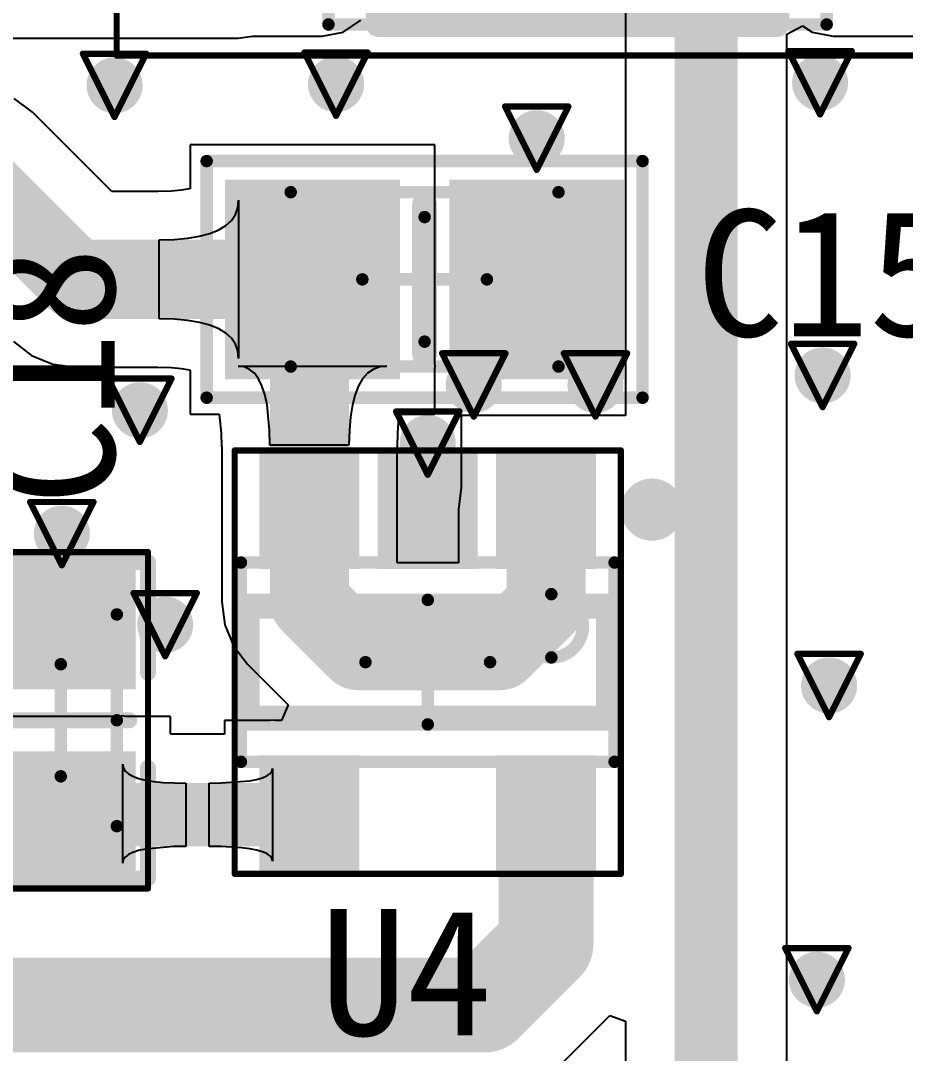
# Model space of a CAD drawing. Header units: millimetres. Extents: x 80 to 220, y 44 to 120.
# Drawn here: x 134.43 to 141.53, y 93.85 to 102.14 of the extents above; entities that cross this region are included whole.
import ezdxf

# ---------------------------------------------------------------- set-up
doc = ezdxf.new("R2010")
doc.units = ezdxf.units.MM
for name, color, linetype in [('BottomLayer', 5, 'Continuous'), ('DrillDrawing', 1, 'Continuous'), ('Mechanical13', 56, 'Continuous'), ('Mechanical15', 56, 'Continuous'), ('MultiLayer', 9, 'Continuous'), ('TopLayer', 1, 'Continuous'), ('TopOverlay', 2, 'Continuous'), ('TopPaste', 8, 'Continuous'), ('TopSolder', 216, 'Continuous'), ('ViaHoleLayer', 16, 'Continuous')]:
    doc.layers.add(name, color=color, linetype=linetype)

# ---------------------------------------------------------------- blocks, each defined once
blk = doc.blocks.new('SOT_23_5PIN_9')
at = {"layer": 'Mechanical13', "const_width": 0.1}
for points in [[(0.8001, 1.4999), (-0.7999, 1.4999)], [(-0.7999, -1.5001), (-0.7999, 1.4999)], [(0.8001, -1.5001), (0.8001, 1.4999)], [(0.8001, -1.5001), (-0.7999, -1.5001)]]:
    blk.add_lwpolyline(points, dxfattribs=at)
at = {"layer": 'Mechanical13'}
for points, const_width in [([(-0.8249, 1.4999, 1), (-0.7749, 1.4999, 1)], 0.05), ([(-0.8249, 1.4999, 1), (-0.7749, 1.4999, 1)], 0.05), ([(0.7751, 1.4999, 1), (0.8251, 1.4999, 1)], 0.05), ([(0.7751, 1.4999, 1), (0.8251, 1.4999, 1)], 0.05), ([(-0.0379, 0.9919, 1), (-0.5459, 0.9919, 1)], 0.1), ([(-0.5709, 0.9919, 1), (-0.5209, 0.9919, 1)], 0.05), ([(-0.0629, 0.9919, 1), (-0.0129, 0.9919, 1)], 0.05), ([(-0.8249, -1.5001, 1), (-0.7749, -1.5001, 1)], 0.05), ([(-0.8249, -1.5001, 1), (-0.7749, -1.5001, 1)], 0.05), ([(0.7751, -1.5001, 1), (0.8251, -1.5001, 1)], 0.05), ([(0.7751, -1.5001, 1), (0.8251, -1.5001, 1)], 0.05)]:
    blk.add_lwpolyline(points, format="xyb", close=True, dxfattribs=dict(at, const_width=const_width))
at = {"layer": 'Mechanical15'}
for points, const_width in [([(-1.7, -1.55), (-1.7, 1.55)], 0.05), ([(1.7, 1.55), (-1.7, 1.55)], 0.05), ([(1.7, -1.55), (1.7, 1.55)], 0.05), ([(0, -0.5), (0, 0.5)], 0.1), ([(0.5, 0), (-0.5, 0)], 0.1), ([(1.7, -1.55), (-1.7, -1.55)], 0.05)]:
    blk.add_lwpolyline(points, dxfattribs=dict(at, const_width=const_width))
for points, const_width in [([(-1.7125, 1.55, 1), (-1.6875, 1.55, 1)], 0.025), ([(-1.7125, 1.55, 1), (-1.6875, 1.55, 1)], 0.025), ([(1.6875, 1.55, 1), (1.7125, 1.55, 1)], 0.025), ([(1.6875, 1.55, 1), (1.7125, 1.55, 1)], 0.025), ([(-0.025, 0.5, 1), (0.025, 0.5, 1)], 0.05), ([(-0.525, 0, 1), (-0.475, 0, 1)], 0.05), ([(0.475, 0, 1), (0.525, 0, 1)], 0.05), ([(-0.025, -0.5, 1), (0.025, -0.5, 1)], 0.05), ([(-1.7125, -1.55, 1), (-1.6875, -1.55, 1)], 0.025), ([(-1.7125, -1.55, 1), (-1.6875, -1.55, 1)], 0.025), ([(1.6875, -1.55, 1), (1.7125, -1.55, 1)], 0.025), ([(1.6875, -1.55, 1), (1.7125, -1.55, 1)], 0.025)]:
    blk.add_lwpolyline(points, format="xyb", close=True, dxfattribs=dict(at, const_width=const_width))
at = {"layer": 'TopLayer'}
for points in [[(-0.85, 0.65), (-0.85, 1.25), (-1.6, 0.65), (-1.6, 1.25)], [(1.6, 0.65), (1.6, 1.25), (0.85, 0.65), (0.85, 1.25)], [(-0.85, -0.3), (-0.85, 0.3), (-1.6, -0.3), (-1.6, 0.3)], [(-0.85, -1.25), (-0.85, -0.65), (-1.6, -1.25), (-1.6, -0.65)], [(1.6, -1.25), (1.6, -0.65), (0.85, -1.25), (0.85, -0.65)]]:
    blk.add_solid(points, dxfattribs=at)
at = {"layer": 'TopOverlay'}
for points, const_width in [([(-1.1, 1.8, 1), (-1.35, 1.8, 1)], 0.25), ([(-1.4125, 1.8, 1), (-1.2875, 1.8, 1)], 0.125), ([(-1.1625, 1.8, 1), (-1.0375, 1.8, 1)], 0.125), ([(-0.5, 1.45, 1), (-0.4, 1.45, 1)], 0.1), ([(-0.5, 1.45, 1), (-0.4, 1.45, 1)], 0.1), ([(0.4, 1.45, 1), (0.5, 1.45, 1)], 0.1), ([(0.4, 1.45, 1), (0.5, 1.45, 1)], 0.1), ([(-0.5, -1.45, 1), (-0.4, -1.45, 1)], 0.1), ([(-0.5, -1.45, 1), (-0.4, -1.45, 1)], 0.1), ([(0.4, -1.45, 1), (0.5, -1.45, 1)], 0.1), ([(0.4, -1.45, 1), (0.5, -1.45, 1)], 0.1)]:
    blk.add_lwpolyline(points, format="xyb", close=True, dxfattribs=dict(at, const_width=const_width))
at = {"layer": 'TopOverlay', "const_width": 0.2}
for points in [[(0.45, 1.45), (-0.45, 1.45)], [(-0.45, -1.45), (-0.45, 1.45)], [(0.45, -1.45), (0.45, 1.45)], [(0.45, -1.45), (-0.45, -1.45)]]:
    blk.add_lwpolyline(points, dxfattribs=at)
at = {"layer": 'TopPaste'}
for points in [[(-0.85, 0.65), (-0.85, 1.25), (-1.6, 0.65), (-1.6, 1.25)], [(1.6, 0.65), (1.6, 1.25), (0.85, 0.65), (0.85, 1.25)], [(-0.85, -0.3), (-0.85, 0.3), (-1.6, -0.3), (-1.6, 0.3)], [(-0.85, -1.25), (-0.85, -0.65), (-1.6, -1.25), (-1.6, -0.65)], [(1.6, -1.25), (1.6, -0.65), (0.85, -1.25), (0.85, -0.65)]]:
    blk.add_solid(points, dxfattribs=at)
at = {"layer": 'TopSolder'}
for points in [[(-0.7484, 0.5484), (-0.7484, 1.3516), (-1.7016, 0.5484), (-1.7016, 1.3516)], [(1.7016, 0.5484), (1.7016, 1.3516), (0.7484, 0.5484), (0.7484, 1.3516)], [(-0.7484, -0.4016), (-0.7484, 0.4016), (-1.7016, -0.4016), (-1.7016, 0.4016)], [(-0.7484, -1.3516), (-0.7484, -0.5484), (-1.7016, -1.3516), (-1.7016, -0.5484)], [(1.7016, -1.3516), (1.7016, -0.5484), (0.7484, -1.3516), (0.7484, -0.5484)]]:
    blk.add_solid(points, dxfattribs=at)
blk = doc.blocks.new('C0603_18')
at = {"layer": 'Mechanical13', "const_width": 0.1}
for points in [[(0.85, 0.45), (-0.85, 0.45)], [(-0.85, -0.45), (-0.85, 0.45)], [(0.85, -0.45), (0.85, 0.45)], [(0.85, -0.45), (-0.85, -0.45)]]:
    blk.add_lwpolyline(points, dxfattribs=at)
at = {"layer": 'Mechanical13', "const_width": 0.05}
for points in [[(-0.875, 0.45, 1), (-0.825, 0.45, 1)], [(-0.875, 0.45, 1), (-0.825, 0.45, 1)], [(0.825, 0.45, 1), (0.875, 0.45, 1)], [(0.825, 0.45, 1), (0.875, 0.45, 1)], [(-0.875, -0.45, 1), (-0.825, -0.45, 1)], [(-0.875, -0.45, 1), (-0.825, -0.45, 1)], [(0.825, -0.45, 1), (0.875, -0.45, 1)], [(0.825, -0.45, 1), (0.875, -0.45, 1)]]:
    blk.add_lwpolyline(points, format="xyb", close=True, dxfattribs=at)
at = {"layer": 'Mechanical15'}
for points, const_width in [([(-1.35, -0.7), (-1.35, 0.7)], 0.05), ([(1.35, 0.7), (-1.35, 0.7)], 0.05), ([(1.35, -0.7), (1.35, 0.7)], 0.05), ([(0, -0.45), (0, 0.45)], 0.1), ([(0.45, 0), (-0.45, 0)], 0.1), ([(1.35, -0.7), (-1.35, -0.7)], 0.05)]:
    blk.add_lwpolyline(points, dxfattribs=dict(at, const_width=const_width))
for points, const_width in [([(-1.3625, 0.7, 1), (-1.3375, 0.7, 1)], 0.025), ([(-1.3625, 0.7, 1), (-1.3375, 0.7, 1)], 0.025), ([(1.3375, 0.7, 1), (1.3625, 0.7, 1)], 0.025), ([(1.3375, 0.7, 1), (1.3625, 0.7, 1)], 0.025), ([(-0.025, 0.45, 1), (0.025, 0.45, 1)], 0.05), ([(-0.475, 0, 1), (-0.425, 0, 1)], 0.05), ([(0.425, 0, 1), (0.475, 0, 1)], 0.05), ([(-0.025, -0.45, 1), (0.025, -0.45, 1)], 0.05), ([(-1.3625, -0.7, 1), (-1.3375, -0.7, 1)], 0.025), ([(-1.3625, -0.7, 1), (-1.3375, -0.7, 1)], 0.025), ([(1.3375, -0.7, 1), (1.3625, -0.7, 1)], 0.025), ([(1.3375, -0.7, 1), (1.3625, -0.7, 1)], 0.025)]:
    blk.add_lwpolyline(points, format="xyb", close=True, dxfattribs=dict(at, const_width=const_width))
at = {"layer": 'TopLayer'}
for points in [[(-0.35, -0.5), (-0.35, 0.5), (-1.15, -0.5), (-1.15, 0.5)], [(1.15, -0.5), (1.15, 0.5), (0.35, -0.5), (0.35, 0.5)]]:
    blk.add_solid(points, dxfattribs=at)
at = {"layer": 'TopOverlay', "const_width": 0.127}
for points in [[(-0.381, 0.7), (-1.27, 0.7)], [(-1.27, -0.7), (-1.27, 0.7)], [(1.27, 0.7), (0.381, 0.7)], [(1.27, -0.7), (1.27, 0.7)], [(0, -0.55), (0, 0.55)], [(-0.381, -0.7), (-1.27, -0.7)], [(1.27, -0.7), (0.381, -0.7)]]:
    blk.add_lwpolyline(points, dxfattribs=at)
at = {"layer": 'TopOverlay', "const_width": 0.0635}
for points in [[(-1.3017, 0.7, 1), (-1.2383, 0.7, 1)], [(-1.3017, 0.7, 1), (-1.2383, 0.7, 1)], [(-0.4128, 0.7, 1), (-0.3493, 0.7, 1)], [(0.3493, 0.7, 1), (0.4128, 0.7, 1)], [(1.2383, 0.7, 1), (1.3017, 0.7, 1)], [(1.2383, 0.7, 1), (1.3017, 0.7, 1)], [(-0.0318, 0.55, 1), (0.0318, 0.55, 1)], [(-0.0318, -0.55, 1), (0.0318, -0.55, 1)], [(-1.3017, -0.7, 1), (-1.2383, -0.7, 1)], [(-1.3017, -0.7, 1), (-1.2383, -0.7, 1)], [(-0.4128, -0.7, 1), (-0.3493, -0.7, 1)], [(0.3493, -0.7, 1), (0.4128, -0.7, 1)], [(1.2383, -0.7, 1), (1.3017, -0.7, 1)], [(1.2383, -0.7, 1), (1.3017, -0.7, 1)]]:
    blk.add_lwpolyline(points, format="xyb", close=True, dxfattribs=at)
at = {"layer": 'TopPaste'}
for points in [[(-0.35, -0.5), (-0.35, 0.5), (-1.15, -0.5), (-1.15, 0.5)], [(1.15, -0.5), (1.15, 0.5), (0.35, -0.5), (0.35, 0.5)]]:
    blk.add_solid(points, dxfattribs=at)
at = {"layer": 'TopSolder'}
for points in [[(-0.2484, -0.6016), (-0.2484, 0.6016), (-1.2516, -0.6016), (-1.2516, 0.6016)], [(1.2516, -0.6016), (1.2516, 0.6016), (0.2484, -0.6016), (0.2484, 0.6016)]]:
    blk.add_solid(points, dxfattribs=at)
blk = doc.blocks.new('C0805_19')
at = {"layer": 'Mechanical13', "const_width": 0.1}
for points in [[(-1.075, -0.7), (-1.075, 0.7)], [(-1.075, 0.7), (1.075, 0.7)], [(1.075, -0.7), (1.075, 0.7)], [(-1.075, -0.7), (1.075, -0.7)]]:
    blk.add_lwpolyline(points, dxfattribs=at)
at = {"layer": 'Mechanical13', "const_width": 0.05}
for points in [[(-1.1, 0.7, 1), (-1.05, 0.7, 1)], [(-1.1, 0.7, 1), (-1.05, 0.7, 1)], [(1.05, 0.7, 1), (1.1, 0.7, 1)], [(1.05, 0.7, 1), (1.1, 0.7, 1)], [(-1.1, -0.7, 1), (-1.05, -0.7, 1)], [(-1.1, -0.7, 1), (-1.05, -0.7, 1)], [(1.05, -0.7, 1), (1.1, -0.7, 1)], [(1.05, -0.7, 1), (1.1, -0.7, 1)]]:
    blk.add_lwpolyline(points, format="xyb", close=True, dxfattribs=at)
at = {"layer": 'Mechanical15', "const_width": 0.1}
for points in [[(-1.75, -0.95), (-1.75, 0.95)], [(-1.75, 0.95), (1.75, 0.95)], [(1.75, -0.95), (1.75, 0.95)], [(0, -0.5), (0, 0.5)], [(-0.5, 0), (0.5, 0)], [(-1.75, -0.95), (1.75, -0.95)]]:
    blk.add_lwpolyline(points, dxfattribs=at)
at = {"layer": 'Mechanical15', "const_width": 0.05}
for points in [[(-1.775, 0.95, 1), (-1.725, 0.95, 1)], [(-1.775, 0.95, 1), (-1.725, 0.95, 1)], [(1.725, 0.95, 1), (1.775, 0.95, 1)], [(1.725, 0.95, 1), (1.775, 0.95, 1)], [(-0.025, 0.5, 1), (0.025, 0.5, 1)], [(-0.525, 0, 1), (-0.475, 0, 1)], [(0.475, 0, 1), (0.525, 0, 1)], [(-0.025, -0.5, 1), (0.025, -0.5, 1)], [(-1.775, -0.95, 1), (-1.725, -0.95, 1)], [(-1.775, -0.95, 1), (-1.725, -0.95, 1)], [(1.725, -0.95, 1), (1.775, -0.95, 1)], [(1.725, -0.95, 1), (1.775, -0.95, 1)]]:
    blk.add_lwpolyline(points, format="xyb", close=True, dxfattribs=at)
at = {"layer": 'TopLayer'}
for points in [[(-0.3, -0.7), (-0.3, 0.7), (-1.5, -0.7), (-1.5, 0.7)], [(1.5, -0.7), (1.5, 0.7), (0.3, -0.7), (0.3, 0.7)]]:
    blk.add_solid(points, dxfattribs=at)
at = {"layer": 'TopOverlay', "const_width": 0.2}
blk.add_lwpolyline([(0, -0.6), (0, 0.6)], dxfattribs=at)
at = {"layer": 'TopOverlay', "const_width": 0.1}
for points in [[(-0.05, 0.6, 1), (0.05, 0.6, 1)], [(-0.05, -0.6, 1), (0.05, -0.6, 1)]]:
    blk.add_lwpolyline(points, format="xyb", close=True, dxfattribs=at)
at = {"layer": 'TopPaste'}
for points in [[(-0.3, -0.7), (-0.3, 0.7), (-1.5, -0.7), (-1.5, 0.7)], [(1.5, -0.7), (1.5, 0.7), (0.3, -0.7), (0.3, 0.7)]]:
    blk.add_solid(points, dxfattribs=at)
at = {"layer": 'TopSolder'}
for points in [[(-0.1984, -0.8016), (-0.1984, 0.8016), (-1.6016, -0.8016), (-1.6016, 0.8016)], [(1.6016, -0.8016), (1.6016, 0.8016), (0.1984, -0.8016), (0.1984, 0.8016)]]:
    blk.add_solid(points, dxfattribs=at)
blk = doc.blocks.new('SOP_8PIN_20')
at = {"layer": 'Mechanical13', "const_width": 0.1}
for points in [[(-2, 2.5), (2, 2.5)], [(-2, -2.5), (-2, 2.5)], [(2, -2.5), (2, 2.5)], [(-2, -2.5), (2, -2.5)]]:
    blk.add_lwpolyline(points, dxfattribs=at)
at = {"layer": 'Mechanical13'}
for points, const_width in [([(-2.025, 2.5, 1), (-1.975, 2.5, 1)], 0.05), ([(-2.025, 2.5, 1), (-1.975, 2.5, 1)], 0.05), ([(1.975, 2.5, 1), (2.025, 2.5, 1)], 0.05), ([(1.975, 2.5, 1), (2.025, 2.5, 1)], 0.05), ([(-0.6, 1.6, 1), (-1.6, 1.6, 1)], 0.1), ([(-1.625, 1.6, 1), (-1.575, 1.6, 1)], 0.05), ([(-0.625, 1.6, 1), (-0.575, 1.6, 1)], 0.05), ([(-2.025, -2.5, 1), (-1.975, -2.5, 1)], 0.05), ([(-2.025, -2.5, 1), (-1.975, -2.5, 1)], 0.05), ([(1.975, -2.5, 1), (2.025, -2.5, 1)], 0.05), ([(1.975, -2.5, 1), (2.025, -2.5, 1)], 0.05)]:
    blk.add_lwpolyline(points, format="xyb", close=True, dxfattribs=dict(at, const_width=const_width))
at = {"layer": 'Mechanical15'}
for points, const_width in [([(-3.7, 2.75), (3.7, 2.75)], 0.05), ([(-3.7, -2.75), (-3.7, 2.75)], 0.05), ([(3.7, -2.75), (3.7, 2.75)], 0.05), ([(0, -0.5), (0, 0.5)], 0.1), ([(-0.5, 0), (0.5, 0)], 0.1), ([(-3.7, -2.75), (3.7, -2.75)], 0.05)]:
    blk.add_lwpolyline(points, dxfattribs=dict(at, const_width=const_width))
for points, const_width in [([(-3.7125, 2.75, 1), (-3.6875, 2.75, 1)], 0.025), ([(-3.7125, 2.75, 1), (-3.6875, 2.75, 1)], 0.025), ([(3.6875, 2.75, 1), (3.7125, 2.75, 1)], 0.025), ([(3.6875, 2.75, 1), (3.7125, 2.75, 1)], 0.025), ([(-0.025, 0.5, 1), (0.025, 0.5, 1)], 0.05), ([(-0.525, 0, 1), (-0.475, 0, 1)], 0.05), ([(0.475, 0, 1), (0.525, 0, 1)], 0.05), ([(-0.025, -0.5, 1), (0.025, -0.5, 1)], 0.05), ([(-3.7125, -2.75, 1), (-3.6875, -2.75, 1)], 0.025), ([(-3.7125, -2.75, 1), (-3.6875, -2.75, 1)], 0.025), ([(3.6875, -2.75, 1), (3.7125, -2.75, 1)], 0.025), ([(3.6875, -2.75, 1), (3.7125, -2.75, 1)], 0.025)]:
    blk.add_lwpolyline(points, format="xyb", close=True, dxfattribs=dict(at, const_width=const_width))
at = {"layer": 'TopLayer', "const_width": 0.051}
for points in [[(-3.4245, 2.154, 1), (-3.3735, 2.154, 1)], [(-2.0765, 2.154, 1), (-2.0255, 2.154, 1)], [(2.0255, 2.154, 1), (2.0765, 2.154, 1)], [(3.3735, 2.154, 1), (3.4245, 2.154, 1)], [(-3.4245, 1.656, 1), (-3.3735, 1.656, 1)], [(-2.0765, 1.656, 1), (-2.0255, 1.656, 1)], [(2.0255, 1.656, 1), (2.0765, 1.656, 1)], [(3.3735, 1.656, 1), (3.4245, 1.656, 1)], [(-3.4245, 0.884, 1), (-3.3735, 0.884, 1)], [(-2.0765, 0.884, 1), (-2.0255, 0.884, 1)], [(2.0255, 0.884, 1), (2.0765, 0.884, 1)], [(3.3735, 0.884, 1), (3.4245, 0.884, 1)], [(-3.4245, 0.386, 1), (-3.3735, 0.386, 1)], [(-2.0765, 0.386, 1), (-2.0255, 0.386, 1)], [(2.0255, 0.386, 1), (2.0765, 0.386, 1)], [(3.3735, 0.386, 1), (3.4245, 0.386, 1)], [(-3.4245, -0.386, 1), (-3.3735, -0.386, 1)], [(-2.0765, -0.386, 1), (-2.0255, -0.386, 1)], [(2.0255, -0.386, 1), (2.0765, -0.386, 1)], [(3.3735, -0.386, 1), (3.4245, -0.386, 1)], [(-3.4245, -0.884, 1), (-3.3735, -0.884, 1)], [(-2.0765, -0.884, 1), (-2.0255, -0.884, 1)], [(2.0255, -0.884, 1), (2.0765, -0.884, 1)], [(3.3735, -0.884, 1), (3.4245, -0.884, 1)], [(-3.4245, -1.656, 1), (-3.3735, -1.656, 1)], [(-2.0765, -1.656, 1), (-2.0255, -1.656, 1)], [(2.0255, -1.656, 1), (2.0765, -1.656, 1)], [(3.3735, -1.656, 1), (3.4245, -1.656, 1)], [(-3.4245, -2.154, 1), (-3.3735, -2.154, 1)], [(-2.0765, -2.154, 1), (-2.0255, -2.154, 1)], [(2.0255, -2.154, 1), (2.0765, -2.154, 1)], [(3.3735, -2.154, 1), (3.4245, -2.154, 1)]]:
    blk.add_lwpolyline(points, format="xyb", close=True, dxfattribs=at)
at = {"layer": 'TopLayer'}
for points in [[(-2.051, 1.605), (-2.051, 2.205), (-3.399, 1.605), (-3.399, 2.205)], [(3.399, 1.605), (3.399, 2.205), (2.051, 1.605), (2.051, 2.205)], [(-2, 1.656), (-2, 2.154), (-3.45, 1.656), (-3.45, 2.154)], [(3.45, 1.656), (3.45, 2.154), (2, 1.656), (2, 2.154)], [(-2.051, 0.335), (-2.051, 0.935), (-3.399, 0.335), (-3.399, 0.935)], [(3.399, 0.335), (3.399, 0.935), (2.051, 0.335), (2.051, 0.935)], [(-2, 0.386), (-2, 0.884), (-3.45, 0.386), (-3.45, 0.884)], [(3.45, 0.386), (3.45, 0.884), (2, 0.386), (2, 0.884)], [(-2, -0.884), (-2, -0.386), (-3.45, -0.884), (-3.45, -0.386)], [(-2.051, -0.935), (-2.051, -0.335), (-3.399, -0.935), (-3.399, -0.335)], [(3.45, -0.884), (3.45, -0.386), (2, -0.884), (2, -0.386)], [(3.399, -0.935), (3.399, -0.335), (2.051, -0.935), (2.051, -0.335)], [(-2, -2.154), (-2, -1.656), (-3.45, -2.154), (-3.45, -1.656)], [(-2.051, -2.205), (-2.051, -1.605), (-3.399, -2.205), (-3.399, -1.605)], [(3.45, -2.154), (3.45, -1.656), (2, -2.154), (2, -1.656)], [(3.399, -2.205), (3.399, -1.605), (2.051, -2.205), (2.051, -1.605)]]:
    blk.add_solid(points, dxfattribs=at)
at = {"layer": 'TopOverlay'}
for points, const_width in [([(-2.6, 2.755, 1), (-2.85, 2.755, 1)], 0.25), ([(-2.9125, 2.755, 1), (-2.7875, 2.755, 1)], 0.125), ([(-2.6625, 2.755, 1), (-2.5375, 2.755, 1)], 0.125), ([(-1.65, 2.5, 1), (-1.55, 2.5, 1)], 0.1), ([(-1.65, 2.5, 1), (-1.55, 2.5, 1)], 0.1), ([(1.55, 2.5, 1), (1.65, 2.5, 1)], 0.1), ([(1.55, 2.5, 1), (1.65, 2.5, 1)], 0.1), ([(-0.3, 1.5, 1), (-0.9, 1.5, 1)], 0.6), ([(-1.05, 1.5, 1), (-0.75, 1.5, 1)], 0.3), ([(-0.45, 1.5, 1), (-0.15, 1.5, 1)], 0.3), ([(-1.65, -2.5, 1), (-1.55, -2.5, 1)], 0.1), ([(-1.65, -2.5, 1), (-1.55, -2.5, 1)], 0.1), ([(1.55, -2.5, 1), (1.65, -2.5, 1)], 0.1), ([(1.55, -2.5, 1), (1.65, -2.5, 1)], 0.1)]:
    blk.add_lwpolyline(points, format="xyb", close=True, dxfattribs=dict(at, const_width=const_width))
at = {"layer": 'TopOverlay', "const_width": 0.2}
for points in [[(-1.6, 2.5), (1.6, 2.5)], [(-1.6, -2.5), (-1.6, 2.5)], [(1.6, -2.5), (1.6, 2.5)], [(-1.6, -2.5), (1.6, -2.5)]]:
    blk.add_lwpolyline(points, dxfattribs=at)
at = {"layer": 'TopPaste', "const_width": 0.051}
for points in [[(-3.4245, 2.154, 1), (-3.3735, 2.154, 1)], [(-2.0765, 2.154, 1), (-2.0255, 2.154, 1)], [(2.0255, 2.154, 1), (2.0765, 2.154, 1)], [(3.3735, 2.154, 1), (3.4245, 2.154, 1)], [(-3.4245, 1.656, 1), (-3.3735, 1.656, 1)], [(-2.0765, 1.656, 1), (-2.0255, 1.656, 1)], [(2.0255, 1.656, 1), (2.0765, 1.656, 1)], [(3.3735, 1.656, 1), (3.4245, 1.656, 1)], [(-3.4245, 0.884, 1), (-3.3735, 0.884, 1)], [(-2.0765, 0.884, 1), (-2.0255, 0.884, 1)], [(2.0255, 0.884, 1), (2.0765, 0.884, 1)], [(3.3735, 0.884, 1), (3.4245, 0.884, 1)], [(-3.4245, 0.386, 1), (-3.3735, 0.386, 1)], [(-2.0765, 0.386, 1), (-2.0255, 0.386, 1)], [(2.0255, 0.386, 1), (2.0765, 0.386, 1)], [(3.3735, 0.386, 1), (3.4245, 0.386, 1)], [(-3.4245, -0.386, 1), (-3.3735, -0.386, 1)], [(-2.0765, -0.386, 1), (-2.0255, -0.386, 1)], [(2.0255, -0.386, 1), (2.0765, -0.386, 1)], [(3.3735, -0.386, 1), (3.4245, -0.386, 1)], [(-3.4245, -0.884, 1), (-3.3735, -0.884, 1)], [(-2.0765, -0.884, 1), (-2.0255, -0.884, 1)], [(2.0255, -0.884, 1), (2.0765, -0.884, 1)], [(3.3735, -0.884, 1), (3.4245, -0.884, 1)], [(-3.4245, -1.656, 1), (-3.3735, -1.656, 1)], [(-2.0765, -1.656, 1), (-2.0255, -1.656, 1)], [(2.0255, -1.656, 1), (2.0765, -1.656, 1)], [(3.3735, -1.656, 1), (3.4245, -1.656, 1)], [(-3.4245, -2.154, 1), (-3.3735, -2.154, 1)], [(-2.0765, -2.154, 1), (-2.0255, -2.154, 1)], [(2.0255, -2.154, 1), (2.0765, -2.154, 1)], [(3.3735, -2.154, 1), (3.4245, -2.154, 1)]]:
    blk.add_lwpolyline(points, format="xyb", close=True, dxfattribs=at)
at = {"layer": 'TopPaste'}
for points in [[(-2.051, 1.605), (-2.051, 2.205), (-3.399, 1.605), (-3.399, 2.205)], [(3.399, 1.605), (3.399, 2.205), (2.051, 1.605), (2.051, 2.205)], [(-2, 1.656), (-2, 2.154), (-3.45, 1.656), (-3.45, 2.154)], [(3.45, 1.656), (3.45, 2.154), (2, 1.656), (2, 2.154)], [(-2.051, 0.335), (-2.051, 0.935), (-3.399, 0.335), (-3.399, 0.935)], [(3.399, 0.335), (3.399, 0.935), (2.051, 0.335), (2.051, 0.935)], [(-2, 0.386), (-2, 0.884), (-3.45, 0.386), (-3.45, 0.884)], [(3.45, 0.386), (3.45, 0.884), (2, 0.386), (2, 0.884)], [(-2, -0.884), (-2, -0.386), (-3.45, -0.884), (-3.45, -0.386)], [(-2.051, -0.935), (-2.051, -0.335), (-3.399, -0.935), (-3.399, -0.335)], [(3.45, -0.884), (3.45, -0.386), (2, -0.884), (2, -0.386)], [(3.399, -0.935), (3.399, -0.335), (2.051, -0.935), (2.051, -0.335)], [(-2, -2.154), (-2, -1.656), (-3.45, -2.154), (-3.45, -1.656)], [(-2.051, -2.205), (-2.051, -1.605), (-3.399, -2.205), (-3.399, -1.605)], [(3.45, -2.154), (3.45, -1.656), (2, -2.154), (2, -1.656)], [(3.399, -2.205), (3.399, -1.605), (2.051, -2.205), (2.051, -1.605)]]:
    blk.add_solid(points, dxfattribs=at)
at = {"layer": 'TopSolder', "const_width": 0.1526}
for points in [[(-3.4753, 2.154, 1), (-3.3227, 2.154, 1)], [(-2.1273, 2.154, 1), (-1.9747, 2.154, 1)], [(1.9747, 2.154, 1), (2.1273, 2.154, 1)], [(3.3227, 2.154, 1), (3.4753, 2.154, 1)], [(-3.4753, 1.656, 1), (-3.3227, 1.656, 1)], [(-2.1273, 1.656, 1), (-1.9747, 1.656, 1)], [(1.9747, 1.656, 1), (2.1273, 1.656, 1)], [(3.3227, 1.656, 1), (3.4753, 1.656, 1)], [(-3.4753, 0.884, 1), (-3.3227, 0.884, 1)], [(-2.1273, 0.884, 1), (-1.9747, 0.884, 1)], [(1.9747, 0.884, 1), (2.1273, 0.884, 1)], [(3.3227, 0.884, 1), (3.4753, 0.884, 1)], [(-3.4753, 0.386, 1), (-3.3227, 0.386, 1)], [(-2.1273, 0.386, 1), (-1.9747, 0.386, 1)], [(1.9747, 0.386, 1), (2.1273, 0.386, 1)], [(3.3227, 0.386, 1), (3.4753, 0.386, 1)], [(-3.4753, -0.386, 1), (-3.3227, -0.386, 1)], [(-2.1273, -0.386, 1), (-1.9747, -0.386, 1)], [(1.9747, -0.386, 1), (2.1273, -0.386, 1)], [(3.3227, -0.386, 1), (3.4753, -0.386, 1)], [(-3.4753, -0.884, 1), (-3.3227, -0.884, 1)], [(-2.1273, -0.884, 1), (-1.9747, -0.884, 1)], [(1.9747, -0.884, 1), (2.1273, -0.884, 1)], [(3.3227, -0.884, 1), (3.4753, -0.884, 1)], [(-3.4753, -1.656, 1), (-3.3227, -1.656, 1)], [(-2.1273, -1.656, 1), (-1.9747, -1.656, 1)], [(1.9747, -1.656, 1), (2.1273, -1.656, 1)], [(3.3227, -1.656, 1), (3.4753, -1.656, 1)], [(-3.4753, -2.154, 1), (-3.3227, -2.154, 1)], [(-2.1273, -2.154, 1), (-1.9747, -2.154, 1)], [(1.9747, -2.154, 1), (2.1273, -2.154, 1)], [(3.3227, -2.154, 1), (3.4753, -2.154, 1)]]:
    blk.add_lwpolyline(points, format="xyb", close=True, dxfattribs=at)
at = {"layer": 'TopSolder'}
for points in [[(-2.051, 1.5034), (-2.051, 2.3066), (-3.399, 1.5034), (-3.399, 2.3066)], [(3.399, 1.5034), (3.399, 2.3066), (2.051, 1.5034), (2.051, 2.3066)], [(-1.8984, 1.656), (-1.8984, 2.154), (-3.5516, 1.656), (-3.5516, 2.154)], [(3.5516, 1.656), (3.5516, 2.154), (1.8984, 1.656), (1.8984, 2.154)], [(-2.051, 0.2334), (-2.051, 1.0366), (-3.399, 0.2334), (-3.399, 1.0366)], [(3.399, 0.2334), (3.399, 1.0366), (2.051, 0.2334), (2.051, 1.0366)], [(-1.8984, 0.386), (-1.8984, 0.884), (-3.5516, 0.386), (-3.5516, 0.884)], [(3.5516, 0.386), (3.5516, 0.884), (1.8984, 0.386), (1.8984, 0.884)], [(-2.051, -1.0366), (-2.051, -0.2334), (-3.399, -1.0366), (-3.399, -0.2334)], [(3.399, -1.0366), (3.399, -0.2334), (2.051, -1.0366), (2.051, -0.2334)], [(-1.8984, -0.884), (-1.8984, -0.386), (-3.5516, -0.884), (-3.5516, -0.386)], [(3.5516, -0.884), (3.5516, -0.386), (1.8984, -0.884), (1.8984, -0.386)], [(-2.051, -2.3066), (-2.051, -1.5034), (-3.399, -2.3066), (-3.399, -1.5034)], [(3.399, -2.3066), (3.399, -1.5034), (2.051, -2.3066), (2.051, -1.5034)], [(-1.8984, -2.154), (-1.8984, -1.656), (-3.5516, -2.154), (-3.5516, -1.656)], [(3.5516, -2.154), (3.5516, -1.656), (1.8984, -2.154), (1.8984, -1.656)]]:
    blk.add_solid(points, dxfattribs=at)

msp = doc.modelspace()

# ---------------------------------------------------------------- linework, layer by layer
at = {"layer": 'BottomLayer', "const_width": 0.225}
for points in [[(135.0687, 101.6247, 1), (135.2937, 101.6247, 1)], [(136.8467, 101.6344, 1), (137.0717, 101.6344, 1)], [(140.7329, 101.6454, 1), (140.9579, 101.6454, 1)], [(138.4579, 101.2002, 1), (138.6829, 101.2002, 1)], [(140.7535, 99.2952, 1), (140.9785, 99.2952, 1)], [(137.9527, 99.219, 1), (138.1777, 99.219, 1)], [(138.9295, 99.219, 1), (139.1545, 99.219, 1)], [(135.2719, 99.0158, 1), (135.4969, 99.0158, 1)], [(137.5833, 98.7525, 1), (137.8083, 98.7525, 1)], [(134.6453, 98.0252, 1), (134.8703, 98.0252, 1)], [(135.4751, 97.2942, 1), (135.7001, 97.2942, 1)], [(140.8051, 96.806, 1), (141.0301, 96.806, 1)], [(140.7072, 94.4438, 1), (140.9322, 94.4438, 1)]]:
    msp.add_lwpolyline(points, format="xyb", close=True, dxfattribs=at)
at = {"layer": 'DrillDrawing', "const_width": 0.0508}
for points in [[(134.9272, 101.8787), (135.4352, 101.8787)], [(134.9272, 101.8787), (135.1812, 101.3707)], [(135.1812, 101.3707), (135.4352, 101.8787)], [(136.7052, 101.8884), (137.2132, 101.8884)], [(136.7052, 101.8884), (136.9592, 101.3804)], [(136.9592, 101.3804), (137.2132, 101.8884)], [(140.5914, 101.8994), (141.0994, 101.8994)], [(140.5914, 101.8994), (140.8454, 101.3914)], [(140.8454, 101.3914), (141.0994, 101.8994)], [(138.3164, 101.4542), (138.8244, 101.4542)], [(138.3164, 101.4542), (138.5704, 100.9462)], [(138.5704, 100.9462), (138.8244, 101.4542)], [(137.8112, 99.473), (138.3192, 99.473)], [(137.8112, 99.473), (138.0652, 98.965)], [(138.0652, 98.965), (138.3192, 99.473)], [(138.788, 99.473), (139.296, 99.473)], [(138.788, 99.473), (139.042, 98.965)], [(139.042, 98.965), (139.296, 99.473)], [(140.612, 99.5492), (141.12, 99.5492)], [(140.612, 99.5492), (140.866, 99.0412)], [(140.866, 99.0412), (141.12, 99.5492)], [(135.1304, 99.2698), (135.6384, 99.2698)], [(135.1304, 99.2698), (135.3844, 98.7618)], [(135.3844, 98.7618), (135.6384, 99.2698)], [(137.4418, 99.0065), (137.9498, 99.0065)], [(137.4418, 99.0065), (137.6958, 98.4985)], [(137.6958, 98.4985), (137.9498, 99.0065)], [(134.5038, 98.2792), (135.0118, 98.2792)], [(134.5038, 98.2792), (134.7578, 97.7712)], [(134.7578, 97.7712), (135.0118, 98.2792)], [(135.3336, 97.5482), (135.8416, 97.5482)], [(135.3336, 97.5482), (135.5876, 97.0402)], [(135.5876, 97.0402), (135.8416, 97.5482)], [(140.6636, 97.06), (141.1716, 97.06)], [(140.6636, 97.06), (140.9176, 96.552)], [(140.9176, 96.552), (141.1716, 97.06)], [(140.5657, 94.6978), (141.0737, 94.6978)], [(140.5657, 94.6978), (140.8197, 94.1898)], [(140.8197, 94.1898), (141.0737, 94.6978)]]:
    msp.add_lwpolyline(points, dxfattribs=at)
at = {"layer": 'DrillDrawing', "const_width": 0.0254}
for points in [[(134.9145, 101.8787, 1), (134.9399, 101.8787, 1)], [(134.9145, 101.8787, 1), (134.9399, 101.8787, 1)], [(135.4225, 101.8787, 1), (135.4479, 101.8787, 1)], [(135.4225, 101.8787, 1), (135.4479, 101.8787, 1)], [(136.6925, 101.8884, 1), (136.7179, 101.8884, 1)], [(136.6925, 101.8884, 1), (136.7179, 101.8884, 1)], [(137.2005, 101.8884, 1), (137.2259, 101.8884, 1)], [(137.2005, 101.8884, 1), (137.2259, 101.8884, 1)], [(140.5787, 101.8994, 1), (140.6041, 101.8994, 1)], [(140.5787, 101.8994, 1), (140.6041, 101.8994, 1)], [(141.0867, 101.8994, 1), (141.1121, 101.8994, 1)], [(141.0867, 101.8994, 1), (141.1121, 101.8994, 1)], [(136.9465, 101.3804, 1), (136.9719, 101.3804, 1)], [(136.9465, 101.3804, 1), (136.9719, 101.3804, 1)], [(138.3037, 101.4542, 1), (138.3291, 101.4542, 1)], [(138.3037, 101.4542, 1), (138.3291, 101.4542, 1)], [(138.8117, 101.4542, 1), (138.8371, 101.4542, 1)], [(138.8117, 101.4542, 1), (138.8371, 101.4542, 1)], [(140.8327, 101.3914, 1), (140.8581, 101.3914, 1)], [(140.8327, 101.3914, 1), (140.8581, 101.3914, 1)], [(135.1685, 101.3707, 1), (135.1939, 101.3707, 1)], [(135.1685, 101.3707, 1), (135.1939, 101.3707, 1)], [(138.5577, 100.9462, 1), (138.5831, 100.9462, 1)], [(138.5577, 100.9462, 1), (138.5831, 100.9462, 1)], [(137.7985, 99.473, 1), (137.8239, 99.473, 1)], [(137.7985, 99.473, 1), (137.8239, 99.473, 1)], [(138.3065, 99.473, 1), (138.3319, 99.473, 1)], [(138.3065, 99.473, 1), (138.3319, 99.473, 1)], [(138.7753, 99.473, 1), (138.8007, 99.473, 1)], [(138.7753, 99.473, 1), (138.8007, 99.473, 1)], [(139.2833, 99.473, 1), (139.3087, 99.473, 1)], [(139.2833, 99.473, 1), (139.3087, 99.473, 1)], [(140.5993, 99.5492, 1), (140.6247, 99.5492, 1)], [(140.5993, 99.5492, 1), (140.6247, 99.5492, 1)], [(141.1073, 99.5492, 1), (141.1327, 99.5492, 1)], [(141.1073, 99.5492, 1), (141.1327, 99.5492, 1)], [(135.1177, 99.2698, 1), (135.1431, 99.2698, 1)], [(135.1177, 99.2698, 1), (135.1431, 99.2698, 1)], [(135.6257, 99.2698, 1), (135.6511, 99.2698, 1)], [(135.6257, 99.2698, 1), (135.6511, 99.2698, 1)], [(137.4291, 99.0065, 1), (137.4545, 99.0065, 1)], [(137.4291, 99.0065, 1), (137.4545, 99.0065, 1)], [(137.9371, 99.0065, 1), (137.9625, 99.0065, 1)], [(137.9371, 99.0065, 1), (137.9625, 99.0065, 1)], [(140.8533, 99.0412, 1), (140.8787, 99.0412, 1)], [(140.8533, 99.0412, 1), (140.8787, 99.0412, 1)], [(138.0525, 98.965, 1), (138.0779, 98.965, 1)], [(138.0525, 98.965, 1), (138.0779, 98.965, 1)], [(139.0293, 98.965, 1), (139.0547, 98.965, 1)], [(139.0293, 98.965, 1), (139.0547, 98.965, 1)], [(135.3717, 98.7618, 1), (135.3971, 98.7618, 1)], [(135.3717, 98.7618, 1), (135.3971, 98.7618, 1)], [(137.6831, 98.4985, 1), (137.7085, 98.4985, 1)], [(137.6831, 98.4985, 1), (137.7085, 98.4985, 1)], [(134.4911, 98.2792, 1), (134.5165, 98.2792, 1)], [(134.4911, 98.2792, 1), (134.5165, 98.2792, 1)], [(134.9991, 98.2792, 1), (135.0245, 98.2792, 1)], [(134.9991, 98.2792, 1), (135.0245, 98.2792, 1)], [(134.7451, 97.7712, 1), (134.7705, 97.7712, 1)], [(134.7451, 97.7712, 1), (134.7705, 97.7712, 1)], [(135.3209, 97.5482, 1), (135.3463, 97.5482, 1)], [(135.3209, 97.5482, 1), (135.3463, 97.5482, 1)], [(135.8289, 97.5482, 1), (135.8543, 97.5482, 1)], [(135.8289, 97.5482, 1), (135.8543, 97.5482, 1)], [(135.5749, 97.0402, 1), (135.6003, 97.0402, 1)], [(135.5749, 97.0402, 1), (135.6003, 97.0402, 1)], [(140.6509, 97.06, 1), (140.6763, 97.06, 1)], [(140.6509, 97.06, 1), (140.6763, 97.06, 1)], [(141.1589, 97.06, 1), (141.1843, 97.06, 1)], [(141.1589, 97.06, 1), (141.1843, 97.06, 1)], [(140.9049, 96.552, 1), (140.9303, 96.552, 1)], [(140.9049, 96.552, 1), (140.9303, 96.552, 1)], [(140.553, 94.6978, 1), (140.5784, 94.6978, 1)], [(140.553, 94.6978, 1), (140.5784, 94.6978, 1)], [(141.061, 94.6978, 1), (141.0864, 94.6978, 1)], [(141.061, 94.6978, 1), (141.0864, 94.6978, 1)], [(140.807, 94.1898, 1), (140.8324, 94.1898, 1)], [(140.807, 94.1898, 1), (140.8324, 94.1898, 1)]]:
    msp.add_lwpolyline(points, format="xyb", close=True, dxfattribs=at)
at = {"layer": 'MultiLayer', "const_width": 0.225}
for points in [[(135.0687, 101.6247, 1), (135.2937, 101.6247, 1)], [(136.8467, 101.6344, 1), (137.0717, 101.6344, 1)], [(140.7329, 101.6454, 1), (140.9579, 101.6454, 1)], [(138.4579, 101.2002, 1), (138.6829, 101.2002, 1)], [(140.7535, 99.2952, 1), (140.9785, 99.2952, 1)], [(137.9527, 99.219, 1), (138.1777, 99.219, 1)], [(138.9295, 99.219, 1), (139.1545, 99.219, 1)], [(135.2719, 99.0158, 1), (135.4969, 99.0158, 1)], [(137.5833, 98.7525, 1), (137.8083, 98.7525, 1)], [(134.6453, 98.0252, 1), (134.8703, 98.0252, 1)], [(135.4751, 97.2942, 1), (135.7001, 97.2942, 1)], [(140.8051, 96.806, 1), (141.0301, 96.806, 1)], [(140.7072, 94.4438, 1), (140.9322, 94.4438, 1)]]:
    msp.add_lwpolyline(points, format="xyb", close=True, dxfattribs=at)
at = {"layer": 'TopLayer'}
for p, q in [((139.2835, 106.1698), (139.2835, 98.9742)), ((137.0159, 102.0523), (137.1588, 102.1477)), ((140.5784, 102.0348), (140.7054, 102.1026)), ((140.7054, 102.1026), (140.7808, 102.0523)), ((134.1018, 102.0037), (134.9565, 102.0037)), ((134.9565, 102.0037), (134.9637, 102.0022)), ((134.9637, 102.0022), (134.971, 102.0037)), ((134.971, 102.0037), (136.1734, 102.0037)), ((136.1734, 102.0037), (136.2878, 102.0187)), ((136.2878, 102.0187), (136.8474, 102.0187)), ((136.8474, 102.0187), (137.0159, 102.0523)), ((140.5784, 93.4212), (140.5784, 102.0348)), ((140.7808, 102.0523), (140.9494, 102.0187)), ((140.9494, 102.0187), (142.2974, 102.0187)), ((134.522, 101.408), (134.3761, 101.5199)), ((135.1588, 100.7711), (134.522, 101.408)), ((137.7514, 101.1476), (135.7894, 101.1476)), ((135.7894, 101.1476), (135.7894, 100.7949)), ((137.7514, 99.4187), (137.7514, 101.1476)), ((135.5225, 100.7711), (135.1588, 100.7711)), ((135.5283, 100.7724), (135.5225, 100.7711)), ((135.6376, 100.7753), (135.5283, 100.7724)), ((135.7193, 100.7825), (135.6376, 100.7753)), ((135.7816, 100.7928), (135.7193, 100.7825)), ((135.7894, 100.7949), (135.7816, 100.7928)), ((136.1701, 100.6413), (136.1765, 100.7016)), ((136.1765, 100.7016), (136.1765, 99.4316)), ((136.1191, 100.5397), (136.151, 100.5873)), ((136.151, 100.5873), (136.1701, 100.6413)), ((136.017, 100.4635), (136.0744, 100.4984)), ((136.0744, 100.4984), (136.1191, 100.5397)), ((135.7681, 100.3968), (135.8638, 100.4127)), ((135.8638, 100.4127), (135.9468, 100.4349)), ((135.9468, 100.4349), (136.017, 100.4635)), ((135.5384, 100.3841), (135.6597, 100.3873)), ((135.5384, 99.7491), (135.5384, 100.3841)), ((135.6597, 100.3873), (135.7681, 100.3968)), ((135.6597, 99.7459), (135.5384, 99.7491)), ((135.7681, 99.7364), (135.6597, 99.7459)), ((135.8638, 99.7205), (135.7681, 99.7364)), ((135.9468, 99.6983), (135.8638, 99.7205)), ((136.017, 99.6697), (135.9468, 99.6983)), ((136.0744, 99.6348), (136.017, 99.6697)), ((136.1191, 99.5935), (136.0744, 99.6348)), ((136.151, 99.5459), (136.1191, 99.5935)), ((134.3688, 99.5684), (134.5147, 99.4565)), ((136.1701, 99.4919), (136.151, 99.5459)), ((134.5147, 99.4565), (134.6846, 99.3861)), ((136.1765, 99.4316), (136.1701, 99.4919)), ((137.7535, 99.4121), (137.7514, 99.4187)), ((134.6846, 99.3861), (134.867, 99.3621)), ((134.867, 99.3621), (135.5225, 99.3621)), ((135.5225, 99.3621), (135.5283, 99.3608)), ((135.5283, 99.3608), (135.6376, 99.3579)), ((135.6376, 99.3579), (135.7193, 99.3507)), ((135.7193, 99.3507), (135.7816, 99.3404)), ((135.7816, 99.3404), (135.7894, 99.3383)), ((135.7894, 99.3383), (135.7894, 98.9856)), ((136.2219, 99.3633), (136.1734, 99.3696)), ((136.1734, 99.3696), (137.3673, 99.3696)), ((136.2652, 99.3442), (136.2219, 99.3633)), ((136.3034, 99.3125), (136.2652, 99.3442)), ((137.2579, 99.3442), (137.2123, 99.3125)), ((137.3096, 99.3633), (137.2579, 99.3442)), ((137.3673, 99.3696), (137.3096, 99.3633)), ((137.7514, 99.3474), (137.7558, 99.3696)), ((137.7514, 98.9856), (137.7514, 99.3474)), ((137.7516, 99.3907), (137.7535, 99.4121)), ((137.7558, 99.3696), (137.7516, 99.3907)), ((136.3365, 99.268), (136.3034, 99.3125)), ((136.3646, 99.2109), (136.3365, 99.268)), ((137.1728, 99.268), (137.1393, 99.2109)), ((137.2123, 99.3125), (137.1728, 99.268)), ((136.3875, 99.141), (136.3646, 99.2109)), ((137.1393, 99.2109), (137.1119, 99.141)), ((136.4054, 99.0585), (136.3875, 99.141)), ((137.1119, 99.141), (137.0907, 99.0585)), ((136.4257, 98.8553), (136.4054, 99.0585)), ((137.0907, 99.0585), (137.0755, 98.9632)), ((135.7894, 98.9856), (136.0223, 98.9856)), ((136.0223, 98.9856), (136.0377, 98.8318)), ((137.0755, 98.9632), (137.0663, 98.8553)), ((137.4613, 98.9162), (137.4714, 98.9792)), ((137.4714, 98.9792), (137.473, 98.9856)), ((137.473, 98.9856), (137.7514, 98.9856)), ((139.2835, 98.9742), (137.9648, 98.9742)), ((137.9648, 98.9742), (137.9648, 98.3969)), ((136.4283, 98.7346), (136.4257, 98.8553)), ((137.0663, 98.8553), (137.0633, 98.7346)), ((137.4516, 98.7249), (137.4544, 98.834)), ((137.4544, 98.834), (137.4613, 98.9162)), ((136.0377, 98.8318), (136.0399, 98.7264)), ((136.0399, 98.7264), (136.0413, 98.7203)), ((136.0413, 98.7203), (136.0413, 97.4766)), ((137.0633, 98.7346), (136.4283, 98.7346)), ((137.4503, 98.719), (137.4516, 98.7249)), ((137.4503, 97.7899), (137.4503, 98.719)), ((137.9648, 98.3969), (137.9413, 98.2182)), ((137.9413, 98.2182), (137.9413, 97.7899)), ((137.9413, 97.7899), (137.4503, 97.7899)), ((136.0413, 97.4766), (136.0653, 97.2942)), ((136.0653, 97.2942), (136.1357, 97.1243)), ((136.1357, 97.1243), (136.2476, 96.9784)), ((136.2476, 96.9784), (136.5748, 96.6512)), ((136.5748, 96.6512), (136.5222, 96.5242)), ((135.2241, 96.5576), (133.8684, 96.5576)), ((135.2463, 96.562), (135.2241, 96.5576)), ((135.2685, 96.5576), (135.2463, 96.562)), ((135.6304, 96.5576), (135.2685, 96.5576)), ((135.6304, 96.4156), (135.6304, 96.5576)), ((136.4266, 96.5242), (136.0648, 96.5242)), ((136.0648, 96.5242), (136.0648, 96.4156)), ((136.4488, 96.5286), (136.4266, 96.5242)), ((136.471, 96.5242), (136.4488, 96.5286)), ((136.5222, 96.5242), (136.471, 96.5242)), ((136.0648, 96.4156), (135.6304, 96.4156)), ((135.2463, 95.3796), (135.2463, 96.1735)), ((135.2463, 96.1735), (135.2514, 96.1448)), ((135.2514, 96.1448), (135.2667, 96.1191)), ((135.2667, 96.1191), (135.2921, 96.0964)), ((136.4031, 96.08), (136.4285, 96.0977)), ((136.4285, 96.0977), (136.4438, 96.1177)), ((136.4438, 96.1177), (136.4488, 96.1401)), ((136.4488, 96.1401), (136.4488, 95.3962)), ((135.2921, 96.0964), (135.3276, 96.0767)), ((135.3276, 96.0767), (135.3733, 96.06)), ((135.3733, 96.06), (135.4292, 96.0464)), ((135.4292, 96.0464), (135.4953, 96.0358)), ((135.4953, 96.0358), (135.5715, 96.0282)), ((135.5715, 96.0282), (135.7543, 96.0222)), ((135.7543, 96.0222), (135.7543, 95.5142)), ((135.9408, 96.0222), (136.0374, 96.0234)), ((135.9408, 95.5142), (135.9408, 96.0222)), ((136.0374, 96.0234), (136.266, 96.0411)), ((136.266, 96.0411), (136.3218, 96.0517)), ((136.3218, 96.0517), (136.3676, 96.0647)), ((136.3676, 96.0647), (136.4031, 96.08)), ((135.2921, 95.4483), (135.2667, 95.4281)), ((135.3276, 95.4658), (135.2921, 95.4483)), ((135.3733, 95.4806), (135.3276, 95.4658)), ((135.4292, 95.4927), (135.3733, 95.4806)), ((135.6578, 95.5128), (135.4292, 95.4927)), ((135.7543, 95.5142), (135.6578, 95.5128)), ((136.0374, 95.513), (135.9408, 95.5142)), ((136.1999, 95.5036), (136.0374, 95.513)), ((136.266, 95.4953), (136.1999, 95.5036)), ((136.3218, 95.4847), (136.266, 95.4953)), ((136.3676, 95.4717), (136.3218, 95.4847)), ((136.4031, 95.4564), (136.3676, 95.4717)), ((136.4285, 95.4387), (136.4031, 95.4564)), ((136.4438, 95.4187), (136.4285, 95.4387)), ((135.2514, 95.4052), (135.2463, 95.3796)), ((135.2667, 95.4281), (135.2514, 95.4052)), ((136.4488, 95.3962), (136.4438, 95.4187)), ((138.6965, 93.6971), (139.1565, 94.1572)), ((139.1565, 94.1572), (139.2835, 94.111)), ((139.2835, 94.111), (139.2835, 93.4198))]:
    msp.add_line(p, q, dxfattribs=at)
for points, const_width in [([(139.931, 90.4814), (139.931, 106.1698)], 0.508), ([(134.0238, 100.9098), (134.867, 100.0666)], 0.635), ([(134.867, 100.0666), (136.7704, 100.0666)], 0.635), ([(136.7458, 98.2182), (136.7458, 100.042)], 0.635), ([(136.7458, 97.4766), (136.7458, 98.2182)], 0.635), ([(138.6458, 97.4574), (138.6458, 98.2182)], 0.635), ([(136.7458, 97.4766), (137.137, 97.0854)], 0.635), ([(138.2738, 97.0854), (138.6458, 97.4574)], 0.635), ([(137.137, 97.0854), (138.2738, 97.0854)], 0.635), ([(138.6458, 94.7334), (138.6458, 95.7682)], 0.762), ([(134.7578, 95.7682), (136.7458, 95.7682)], 0.508), ([(138.153, 94.2406), (138.6458, 94.7334)], 0.762), ([(128.0946, 94.2406), (138.153, 94.2406)], 0.762)]:
    msp.add_lwpolyline(points, dxfattribs=dict(at, const_width=const_width))
for points, const_width in [([(135.0687, 101.6247, 1), (135.2937, 101.6247, 1)], 0.225), ([(136.8467, 101.6344, 1), (137.0717, 101.6344, 1)], 0.225), ([(140.7329, 101.6454, 1), (140.9579, 101.6454, 1)], 0.225), ([(138.4579, 101.2002, 1), (138.6829, 101.2002, 1)], 0.225), ([(134.7082, 100.0666, 1), (135.0257, 100.0666, 1)], 0.3175), ([(134.7082, 100.0666, 1), (135.0257, 100.0666, 1)], 0.3175), ([(136.587, 100.042, 1), (136.9045, 100.042, 1)], 0.3175), ([(136.6116, 100.0666, 1), (136.9291, 100.0666, 1)], 0.3175), ([(140.7535, 99.2952, 1), (140.9785, 99.2952, 1)], 0.225), ([(137.9527, 99.219, 1), (138.1777, 99.219, 1)], 0.225), ([(138.9295, 99.219, 1), (139.1545, 99.219, 1)], 0.225), ([(135.2719, 99.0158, 1), (135.4969, 99.0158, 1)], 0.225), ([(137.5833, 98.7525, 1), (137.8083, 98.7525, 1)], 0.225), ([(136.587, 98.2182, 1), (136.9045, 98.2182, 1)], 0.3175), ([(136.587, 98.2182, 1), (136.9045, 98.2182, 1)], 0.3175), ([(138.487, 98.2182, 1), (138.8045, 98.2182, 1)], 0.3175), ([(134.6453, 98.0252, 1), (134.8703, 98.0252, 1)], 0.225), ([(136.587, 97.4766, 1), (136.9045, 97.4766, 1)], 0.3175), ([(136.587, 97.4766, 1), (136.9045, 97.4766, 1)], 0.3175), ([(138.487, 97.4574, 1), (138.8045, 97.4574, 1)], 0.3175), ([(138.487, 97.4574, 1), (138.8045, 97.4574, 1)], 0.3175), ([(135.4751, 97.2942, 1), (135.7001, 97.2942, 1)], 0.225), ([(136.9782, 97.0854, 1), (137.2957, 97.0854, 1)], 0.3175), ([(136.9782, 97.0854, 1), (137.2957, 97.0854, 1)], 0.3175), ([(138.1151, 97.0854, 1), (138.4326, 97.0854, 1)], 0.3175), ([(138.1151, 97.0854, 1), (138.4326, 97.0854, 1)], 0.3175), ([(140.8051, 96.806, 1), (141.0301, 96.806, 1)], 0.225), ([(138.4553, 95.7682, 1), (138.8363, 95.7682, 1)], 0.381), ([(134.6308, 95.7682, 1), (134.8848, 95.7682, 1)], 0.254), ([(136.6188, 95.7682, 1), (136.8728, 95.7682, 1)], 0.254), ([(138.4553, 94.7334, 1), (138.8363, 94.7334, 1)], 0.381), ([(138.4553, 94.7334, 1), (138.8363, 94.7334, 1)], 0.381), ([(137.9625, 94.2406, 1), (138.3435, 94.2406, 1)], 0.381), ([(137.9625, 94.2406, 1), (138.3435, 94.2406, 1)], 0.381), ([(140.7072, 94.4438, 1), (140.9322, 94.4438, 1)], 0.225)]:
    msp.add_lwpolyline(points, format="xyb", close=True, dxfattribs=dict(at, const_width=const_width))
at = {"layer": 'ViaHoleLayer', "const_width": 0.1}
for points in [[(140.7954, 101.6454, 1), (140.8954, 101.6454, 1)], [(135.1312, 101.6247, 1), (135.2312, 101.6247, 1)], [(136.9092, 101.6344, 1), (137.0092, 101.6344, 1)], [(138.5204, 101.2002, 1), (138.6204, 101.2002, 1)], [(140.816, 99.2952, 1), (140.916, 99.2952, 1)], [(138.0152, 99.219, 1), (138.1152, 99.219, 1)], [(138.992, 99.219, 1), (139.092, 99.219, 1)], [(135.3344, 99.0158, 1), (135.4344, 99.0158, 1)], [(137.6458, 98.7525, 1), (137.7458, 98.7525, 1)], [(134.7078, 98.0252, 1), (134.8078, 98.0252, 1)], [(135.5376, 97.2942, 1), (135.6376, 97.2942, 1)], [(140.8676, 96.806, 1), (140.9676, 96.806, 1)], [(140.7697, 94.4438, 1), (140.8697, 94.4438, 1)]]:
    msp.add_lwpolyline(points, format="xyb", close=True, dxfattribs=at)

# ---------------------------------------------------------------- block references
for name, p, rotation in [('SOP_8PIN_20', (138.8984, 104.6132), 360), ('C0805_19', (137.6704, 100.0666), 360), ('SOT_23_5PIN_9', (137.6958, 96.9932), 270), ('C0603_18', (134.7494, 96.5266), 270)]:
    msp.add_blockref(name, p, dxfattribs=dict(rotation=rotation))

# ---------------------------------------------------------------- texts
at = {"layer": 'TopOverlay'}
for s, p in [('C15', (139.8548, 99.6094)), ('U4', (136.8322, 93.996))]:
    msp.add_text(s, height=1.016, dxfattribs=at).set_placement(p)
msp.add_text('C18', height=1.016, rotation=90, dxfattribs=at).set_placement((135.1812, 98.2547))

doc.saveas('drawing.dxf')
